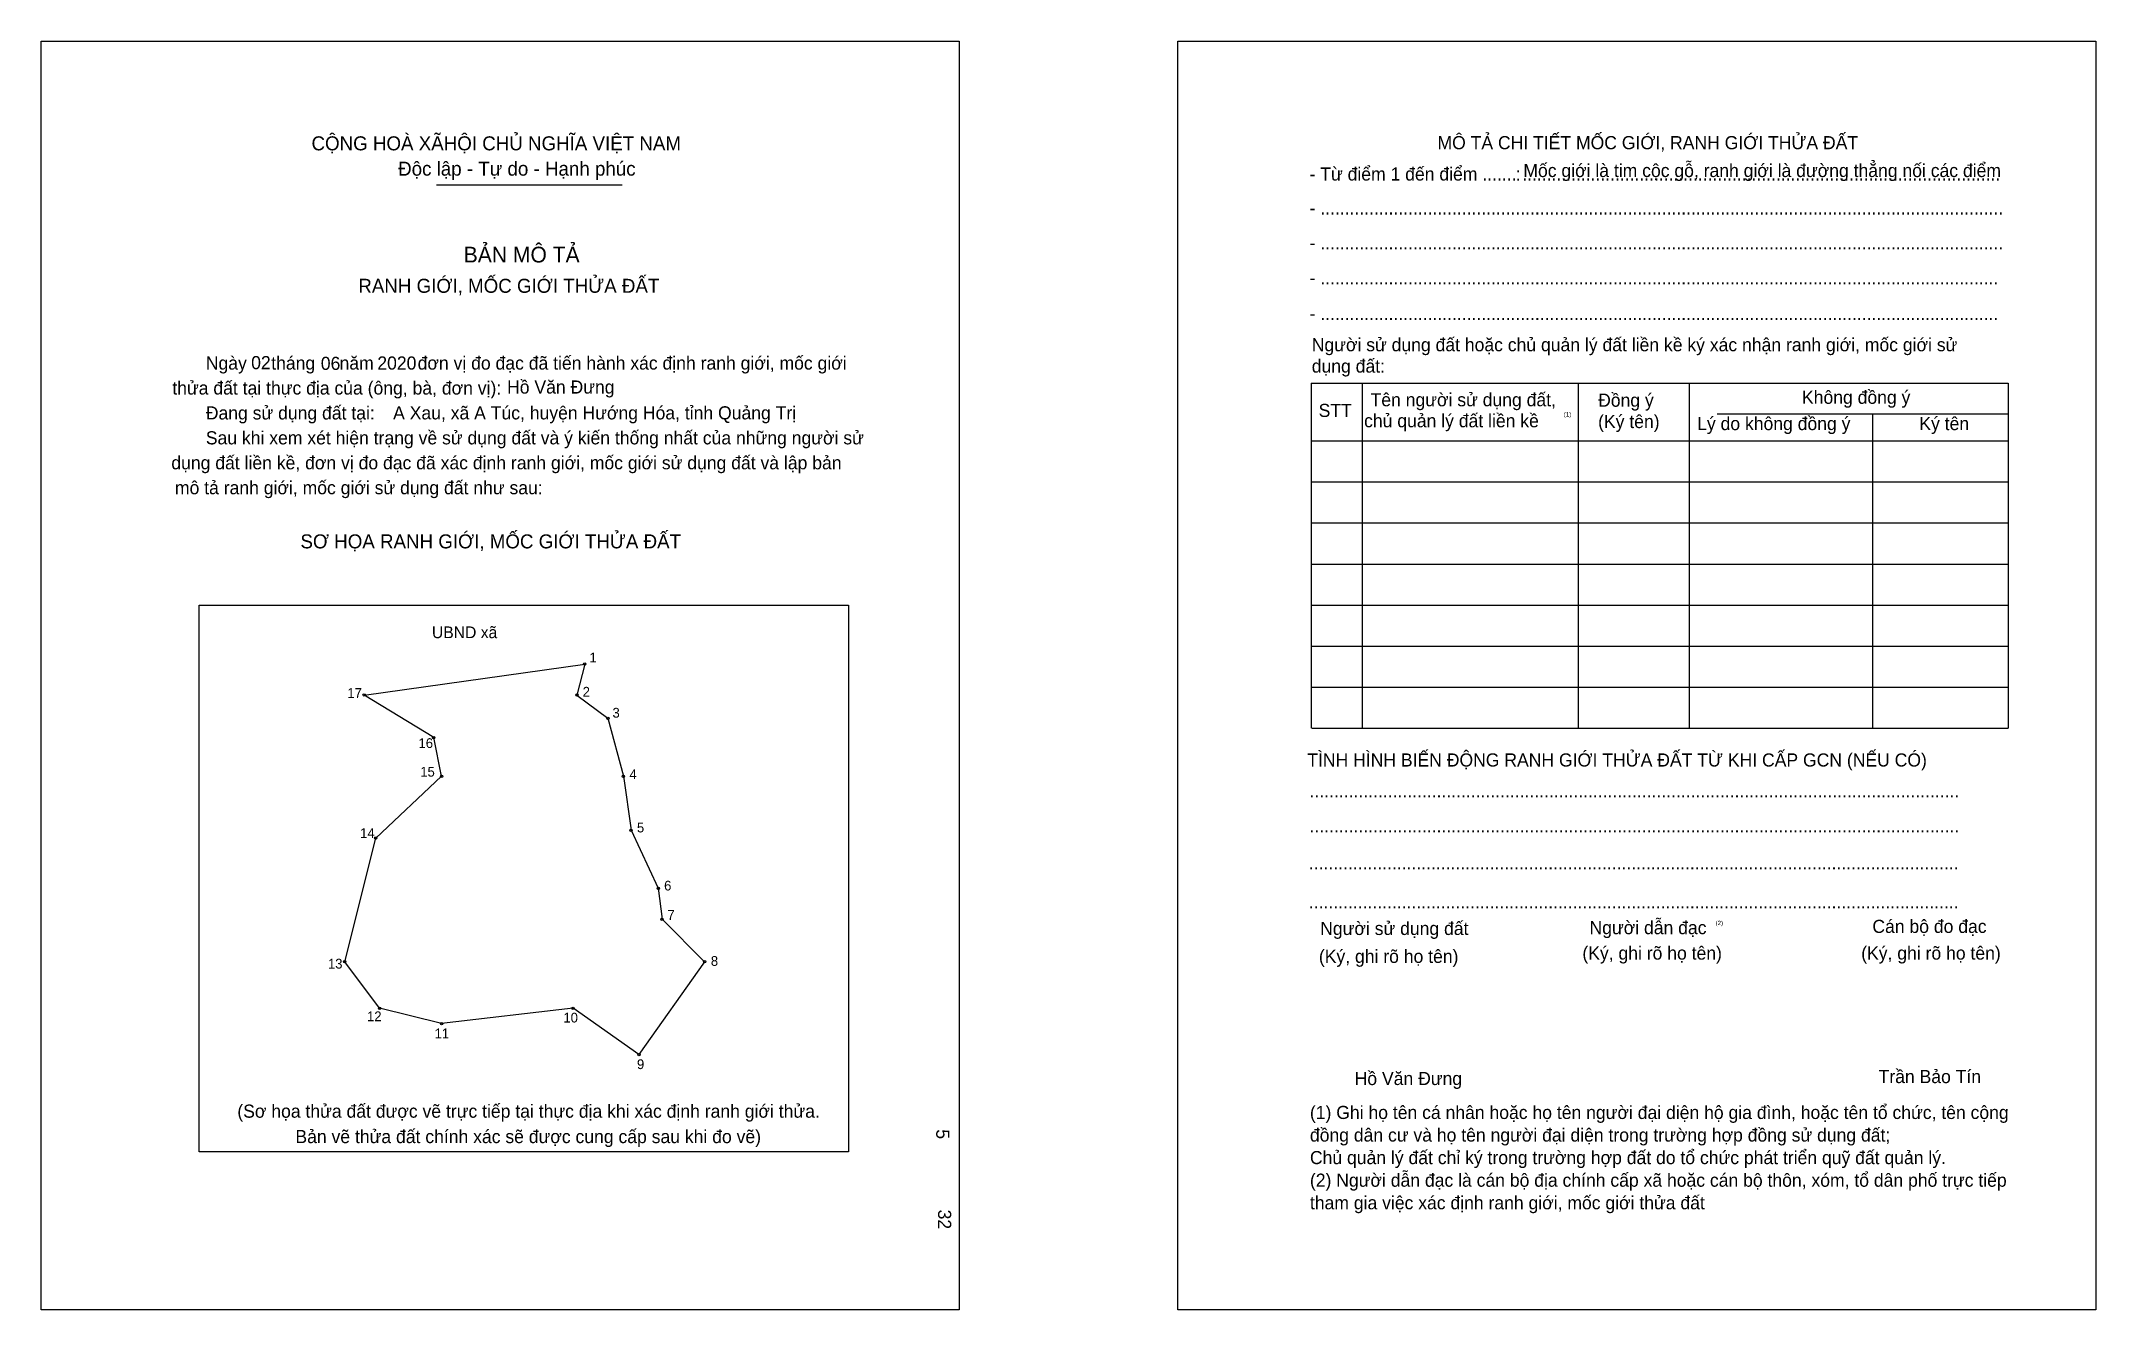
# Model space of a CAD drawing. Extents: x 550877 to 551409, y 1823208 to 1823536.
import ezdxf

# ---------------------------------------------------------------- set-up
doc = ezdxf.new("R2010")
doc.units = 0
for name, color, linetype in [('bmtKhungInTrang1', 7, 'Continuous'), ('bmtKhungInTrang2', 7, 'Continuous'), ('bmtNoiDung', 7, 'Continuous'), ('bmtTemplate', 7, 'Continuous'), ('CanhThua', 7, 'Continuous'), ('MocDinhThua', 7, 'Continuous'), ('SoHieuDinhThua', 7, 'Continuous'), ('TenChuLanCan', 7, 'Continuous')]:
    doc.layers.add(name, color=color, linetype=linetype)

msp = doc.modelspace()

# ---------------------------------------------------------------- linework, layer by layer
at = {"layer": 'bmtKhungInTrang1'}
msp.add_lwpolyline([(550877.49, 1823536.13), (551114.76, 1823536.13), (551114.76, 1823207.96), (550877.49, 1823207.96)], close=True, dxfattribs=at)
at = {"layer": 'bmtKhungInTrang2'}
msp.add_lwpolyline([(551171.35, 1823536.13), (551408.62, 1823536.13), (551408.62, 1823207.96), (551171.35, 1823207.96)], close=True, dxfattribs=at)
at = {"layer": 'bmtTemplate'}
for p, q in [((550979.74, 1823498.94), (551027.72, 1823498.94)), ((551218.94, 1823447.62), (551218.94, 1823358.4)), ((551274.76, 1823447.62), (551274.76, 1823358.4)), ((551303.47, 1823447.72), (551303.47, 1823358.4)), ((551385.9, 1823447.62), (551385.9, 1823358.4)), ((551310.76, 1823439.76), (551385.9, 1823439.76)), ((551205.93, 1823432.75), (551385.9, 1823432.75)), ((551205.93, 1823422.13), (551385.9, 1823422.13)), ((551205.93, 1823411.5), (551385.9, 1823411.5)), ((551205.93, 1823400.88), (551385.9, 1823400.88)), ((551205.93, 1823390.26), (551385.9, 1823390.26)), ((551205.93, 1823379.64), (551385.9, 1823379.64)), ((551205.93, 1823369.02), (551385.9, 1823369.02)), ((551205.93, 1823358.4), (551385.9, 1823358.4))]:
    msp.add_line(p, q, dxfattribs=at)
for points in [[(551205.82, 1823447.62), (551385.9, 1823447.62)], [(551205.82, 1823447.62), (551205.82, 1823358.4)], [(551350.87, 1823439.65), (551350.87, 1823358.4)]]:
    msp.add_lwpolyline(points, dxfattribs=at)
msp.add_lwpolyline([(550918.31, 1823248.83), (550918.31, 1823390.25), (551086.2, 1823390.25), (551086.2, 1823248.83)], close=True, dxfattribs=at)
at = {"layer": 'CanhThua'}
for p, q in [((550961, 1823367), (551018, 1823375)), ((551018, 1823375), (551016, 1823367)), ((550979, 1823356), (550961, 1823367)), ((551016, 1823367), (551024, 1823361)), ((550981, 1823346), (550979, 1823356)), ((551024, 1823361), (551028, 1823346)), ((550964, 1823330), (550981, 1823346)), ((551028, 1823346), (551030, 1823332)), ((550956, 1823298), (550964, 1823330)), ((551030, 1823332), (551037, 1823317)), ((551037, 1823317), (551038, 1823309)), ((551038, 1823309), (551049, 1823298)), ((550965, 1823286), (550956, 1823298)), ((551049, 1823298), (551032, 1823274)), ((550981, 1823282), (550965, 1823286)), ((551015, 1823286), (550981, 1823282)), ((551032, 1823274), (551015, 1823286))]:
    msp.add_line(p, q, dxfattribs=at)
at = {"layer": 'MocDinhThua'}
for centre in [(551018, 1823375), (550961, 1823367), (551016, 1823367), (550979, 1823356), (551024, 1823361), (550981, 1823346), (551028, 1823346), (550964, 1823330), (551030, 1823332), (551037, 1823317), (551038, 1823309), (550956, 1823298), (551049, 1823298), (550965, 1823286), (550981, 1823282), (551015, 1823286), (551032, 1823274)]:
    msp.add_circle(centre, 0.303, dxfattribs=at)

# ---------------------------------------------------------------- texts
at = {"layer": 'bmtNoiDung'}
for s, height, p in [('02', 3.395, (550931.79, 1823451.27)), ('06', 3.395, (550949.79, 1823451.08)), ('2020', 3.395, (550964.4, 1823451.16)), ('Hồ Văn Đưng', 3.3949, (550997.94, 1823444.96)), ('A Xau, xã A Túc, huyện Hướng Hóa, tỉnh Quảng Trị', 3.3949, (550968.48, 1823438.28)), ('Hồ Văn Đưng', 3.3949, (551217.02, 1823266.12))]:
    msp.add_text(s, height=height, dxfattribs=at).set_placement(p)
for s, height, p in [('5', 3.39, (551108.86, 1823254.67)), ('32', 3.395, (551109.34, 1823233.9))]:
    msp.add_text(s, height=height, rotation=270, dxfattribs=at).set_placement(p)
at = {"layer": 'bmtTemplate'}
for s, height, p in [('CỘNG HOÀ XÃHỘI CHỦ NGHĨA VIỆT NAM', 3.6212, (550947.39, 1823507.87)), ('MÔ TẢ CHI TIẾT MỐC GIỚI, RANH GIỚI THỬA ĐẤT', 3.3936, (551238.43, 1823508.16)), ('Độc lập - Tự do - Hạnh phúc', 3.6212, (550969.78, 1823501.32)), ('Mốc giới là tim cộc gỗ, ranh giới là đường thẳng nối các điểm', 3.3936, (551260.63, 1823500.96)), ('- Từ điểm 1 đến điểm .......', 3.3936, (551205.36, 1823500.06)), (':', 3.39, (551258.67, 1823500.06)), ('..................................................................................................', 3.3936, (551260.34, 1823500.06)), ('- ............................................................................................................................................', 3.39361, (551205.36, 1823491.27)), ('BẢN MÔ TẢ', 4.074, (550986.73, 1823478.87)), ('- ............................................................................................................................................', 3.39361, (551205.36, 1823482.24)), ('RANH GIỚI, MỐC GIỚI THỬA ĐẤT', 3.6212, (550959.49, 1823471.02)), ('- ...........................................................................................................................................', 3.39361, (551205.36, 1823473.21)), ('- ...........................................................................................................................................', 3.39361, (551205.36, 1823463.97)), ('Người sử dụng đất hoặc chủ quản lý đất liền kề ký xác nhận ranh giới, mốc giới sử', 3.3936, (551205.93, 1823455.9)), ('Ngày     tháng     năm         đơn vị đo đạc đã tiến hành xác định ranh giới, mốc giới ', 3.3949, (550920.07, 1823451.16)), ('dụng đất:', 3.394, (551205.93, 1823450.38)), ('thửa đất tại thực địa của (ông, bà, đơn vị):', 3.3949, (550911.41, 1823444.71)), ('Đang sử dụng đất tại:', 3.3949, (550920.07, 1823438.26)), ('STT', 3.394, (551207.71, 1823438.91)), ('Tên người sử dụng đất,', 3.3936, (551221.14, 1823441.67)), ('Đồng ý', 3.394, (551279.95, 1823441.56)), ('Không đồng ý', 3.3936, (551332.65, 1823442.31)), ('chủ quản lý đất liền kề', 3.3936, (551219.47, 1823436.24)), ('(1)', 1.132, (551271.08, 1823439.03)), ('(Ký tên)', 3.394, (551279.95, 1823436.04)), ('Lý do không đồng ý', 3.3936, (551305.55, 1823435.51)), ('Ký tên', 3.394, (551362.98, 1823435.51)), ('Sau khi xem xét hiện trạng về sử dụng đất và ý kiến thống nhất của những người sử ', 3.3949, (550920.07, 1823431.82)), ('dụng đất liền kề, đơn vị đo đạc đã xác định ranh giới, mốc giới sử dụng đất và lập bản', 3.3949, (550911.16, 1823425.37)), ('mô tả ranh giới, mốc giới sử dụng đất như sau:', 3.3949, (550912.09, 1823418.92)), ('SƠ HỌA RANH GIỚI, MỐC GIỚI THỬA ĐẤT', 3.6212, (550944.53, 1823404.92)), ('TÌNH HÌNH BIẾN ĐỘNG RANH GIỚI THỬA ĐẤT TỪ KHI CẤP GCN (NẾU CÓ)', 3.3936, (551204.78, 1823348.5)), ('.....................................................................................................................................', 3.3987, (551205.36, 1823340.51)), ('.....................................................................................................................................', 3.3987, (551205.36, 1823331.48)), ('.....................................................................................................................................', 3.3987, (551205.18, 1823321.92)), ('.....................................................................................................................................', 3.3987, (551205.18, 1823311.83)), ('Người sử dụng đất', 3.3936, (551208.12, 1823304.93)), ('Người dẫn đạc', 3.3936, (551277.73, 1823305.14)), ('(2)', 1.132, (551310.32, 1823307.48)), ('Cán bộ đo đạc', 3.3936, (551350.84, 1823305.46)), ('(Ký, ghi rõ họ tên)', 3.3936, (551207.78, 1823297.71)), ('(Ký, ghi rõ họ tên)', 3.3936, (551275.88, 1823298.56)), ('(Ký, ghi rõ họ tên)', 3.3936, (551347.95, 1823298.56)), ('Trần Bảo Tín', 3.3936, (551352.45, 1823266.62)), ('(Sơ họa thửa đất được vẽ trực tiếp tại thực địa khi xác định ranh giới thửa.', 3.3949, (550928.22, 1823257.67)), ('(1) Ghi họ tên cá nhân hoặc họ tên người đại diện hộ gia đình, hoặc tên tổ chức, tên cộng', 3.3936, (551205.46, 1823257.34)), ('đồng dân cư và họ tên người đại diện trong trường hợp đồng sử dụng đất;', 3.3936, (551205.46, 1823251.5)), ('Bản vẽ thửa đất chính xác sẽ được cung cấp sau khi đo vẽ)', 3.3949, (550943.23, 1823251.1)), ('Chủ quản lý đất chỉ ký trong trường hợp đất do tổ chức phát triển quỹ đất quản lý.', 3.3936, (551205.46, 1823245.66)), ('(2) Người dẫn đạc là cán bộ địa chính cấp xã hoặc cán bộ thôn, xóm, tổ dân phố trực tiếp', 3.3936, (551205.46, 1823239.82)), ('tham gia việc xác định ranh giới, mốc giới thửa đất', 3.3936, (551205.46, 1823233.98))]:
    msp.add_text(s, height=height, dxfattribs=at).set_placement(p)
at = {"layer": 'SoHieuDinhThua'}
for s, height, p in [('1', 2.52, (551019.22, 1823375.43)), ('17', 2.525, (550956.65, 1823366.25)), ('2', 2.52, (551017.49, 1823366.58)), ('3', 2.52, (551025.19, 1823361.15)), ('16', 2.525, (550975.05, 1823353.29)), ('15', 2.525, (550975.5, 1823345.89)), ('4', 2.52, (551029.58, 1823345.24)), ('14', 2.525, (550959.95, 1823330.01)), ('5', 2.52, (551031.51, 1823331.46)), ('6', 2.52, (551038.53, 1823316.44)), ('7', 2.52, (551039.37, 1823308.85)), ('13', 2.525, (550951.64, 1823296.24)), ('8', 2.52, (551050.61, 1823296.95)), ('12', 2.525, (550961.74, 1823282.63)), ('10', 2.525, (551012.5, 1823282.29)), ('11', 2.525, (550979.2, 1823278.22)), ('9', 2.52, (551031.52, 1823270.25))]:
    msp.add_text(s, height=height, dxfattribs=at).set_placement(p)
at = {"layer": 'TenChuLanCan'}
msp.add_text('UBND xã', height=3.03, dxfattribs=at).set_placement((550978.52, 1823381.7))

doc.saveas('drawing.dxf')
